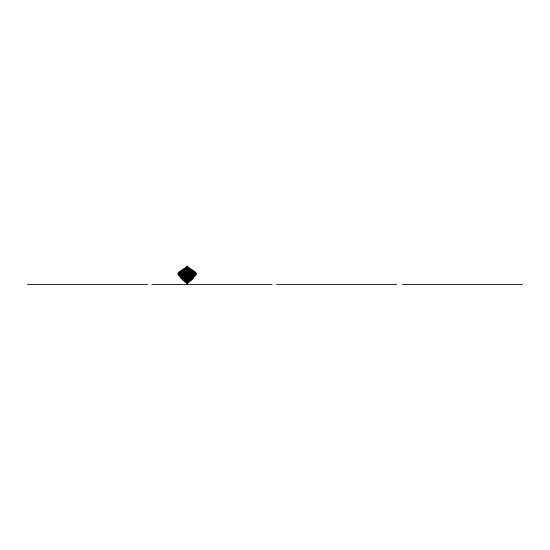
<?xml version="1.0" encoding="UTF-8"?>
<svg xmlns="http://www.w3.org/2000/svg" width="550" height="550" viewBox="0 0 550 550"><rect width="100%" height="100%" fill="white"/><g stroke="black" fill="none" stroke-linecap="round" stroke-linejoin="round"><path stroke-width="0.82" d="M186.67 266.179L187.619 266.179M186.072 266.832L188.217 266.832M185.316 267.486L188.973 267.486M184.429 268.139L189.86 268.139M183.439 268.792L190.85 268.792M182.401 269.445L191.888 269.445M181.356 270.098L192.933 270.098M180.366 270.751L193.923 270.751M179.479 271.404L194.81 271.404M178.75 272.058L195.539 272.058M178.214 272.711L196.075 272.711M177.911 273.364L196.377 273.364M177.849 274.017L196.439 274.017M178.035 274.67L196.254 274.67M178.447 275.33L195.841 275.33M179.073 275.983L195.216 275.983M179.864 276.636L194.425 276.636M180.544 277.289L193.744 277.289M180.716 277.942L193.572 277.942M181.087 278.596L193.201 278.596M181.637 279.249L192.651 279.249M182.325 279.902L191.964 279.902M183.109 280.555L191.18 280.555M183.941 281.208L190.348 281.208M184.772 281.861L189.516 281.861M185.549 282.514L188.739 282.514M186.237 283.168L188.052 283.168M186.794 283.821L187.495 283.821M27.5 284.474L147.476 284.474M151.958 284.474L271.927 284.474M276.602 284.474L396.571 284.474M402.524 284.474L522.5 284.474"/></g></svg>
